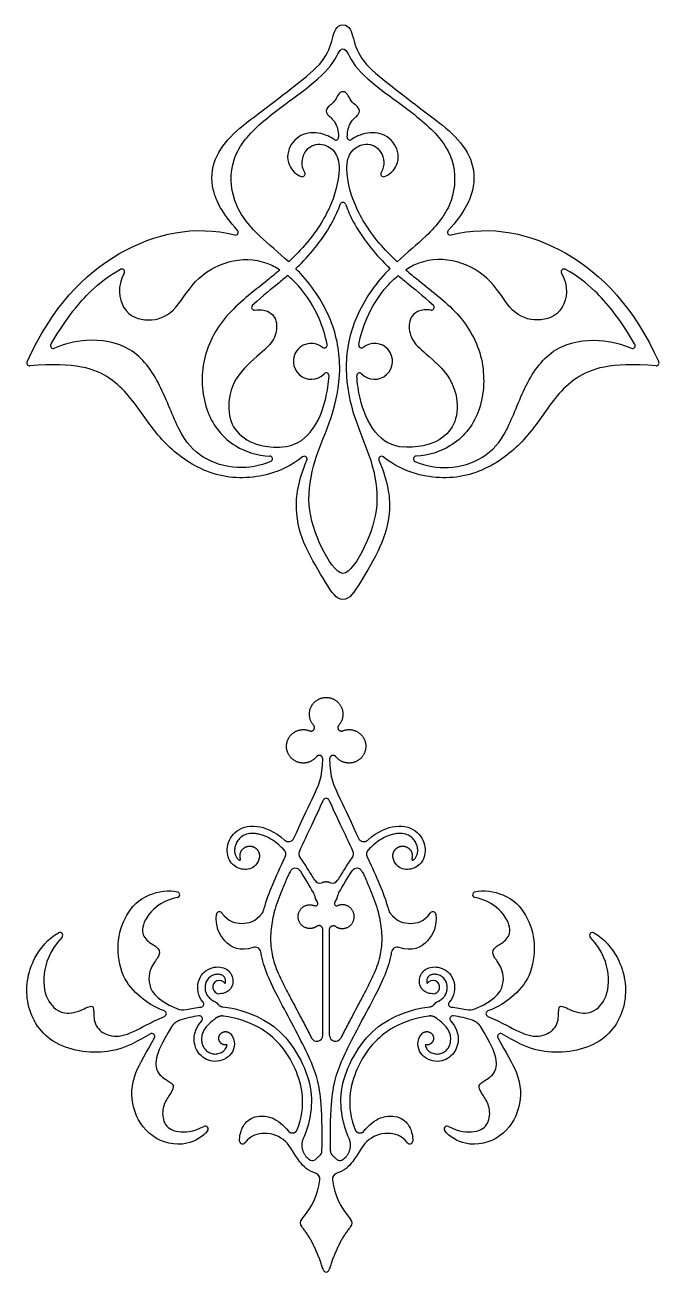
# Model space of a CAD drawing. Extents: x -103 to 101, y -110 to 99.
# Drawn here: x -103.21 to -81.89, y 56.62 to 98.58 of the extents above; entities that cross this region are included whole.
import ezdxf

# ---------------------------------------------------------------- set-up
doc = ezdxf.new("R2010")
doc.units = 0
doc.header["$MEASUREMENT"] = 0
doc.layers.add('LAYER_03', color=5, linetype='CONTINUOUS')

msp = doc.modelspace()

# ---------------------------------------------------------------- linework, layer by layer
at = {"layer": 'LAYER_03'}
for p, q in [((-102.338, 87.832), (-102.326, 87.853)), ((-82.704, 87.832), (-82.716, 87.853)), ((-93.2, 64.58), (-93.2, 68.149)), ((-92.969, 64.58), (-92.969, 68.149))]:
    msp.add_line(p, q, dxfattribs=at)
for centre, radius, start, end in [((-92.759, 94.798), 0.0936, 233.7922, 2.6098), ((-92.283, 94.798), 0.0936, 177.3902, 306.2078), ((-93.885, 93.566), 0.0936, 251.3076, 31.2601), ((-91.157, 93.566), 0.0936, 148.7399, 288.6924), ((-92.521, 92.516), 0.0936, 19.7491, 160.2509), ((-96.131, 91.603), 0.0936, 255.5825, 41.6857), ((-88.911, 91.603), 0.0936, 138.3143, 284.4175), ((-99.953, 90.274), 0.0936, 330.5786, 118.8834), ((-85.089, 90.274), 0.0936, 61.1166, 209.4214), ((-95.497, 89.077), 0.0936, 133.2065, 279.4775), ((-89.545, 89.077), 0.0936, 260.5225, 46.7935), ((-102.258, 87.785), 0.0936, 149.3227, 293.3476), ((-93.584, 87.261), 0.604, 51.0117, 316.0363), ((-93.145, 87.803), 0.0936, 231.0117, 10.8501), ((-91.897, 87.803), 0.0936, 169.1499, 308.9883), ((-91.458, 87.261), 0.604, 223.9637, 128.9883), ((-82.784, 87.785), 0.0936, 246.6524, 30.6773), ((-103.055, 87.205), 0.0936, 155.1425, 274.4087), ((-93.082, 86.777), 0.0936, 356.379, 136.0363), ((-91.96, 86.777), 0.0936, 43.9637, 183.621), ((-81.987, 87.205), 0.0936, 265.5913, 24.8575), ((-94.658, 85.704), 1.328, 274.536, 321.5638), ((-90.384, 85.704), 1.328, 218.4362, 265.464), ((-94.984, 83.981), 0.0936, 292.9207, 88.3463), ((-93.819, 83.971), 0.0936, 337.6547, 127.584), ((-91.223, 83.971), 0.0936, 52.416, 202.3453), ((-90.058, 83.981), 0.0936, 91.6537, 247.0793), ((-93.085, 72.457), 0.0992, 90, 154.8447), ((-93.085, 72.457), 0.0992, 25.1553, 90), ((-94.351, 71.297), 0.198, 228.3179, 335.0469), ((-91.818, 71.297), 0.198, 204.9531, 311.6821), ((-93.804, 70.685), 0.198, 155.0856, 216.3682), ((-92.365, 70.685), 0.198, 323.6318, 24.9144), ((-94.12, 70.005), 0.198, 32.87, 155.2872), ((-92.049, 70.005), 0.198, 24.7128, 147.13), ((-93.299, 69.9), 0.198, 210.7841, 290.9781), ((-92.871, 69.9), 0.198, 249.0219, 329.2159), ((-98.107, 69.312), 0.0992, 279.6418, 72.2381), ((-93.679, 69.28), 0.198, 5.8619, 31.3676), ((-93.085, 69.341), 0.399, 185.8619, 221.2104), ((-93.085, 69.341), 0.399, 318.7896, 354.1381), ((-92.49, 69.28), 0.198, 148.6324, 174.1381), ((-88.063, 69.312), 0.0992, 107.7619, 260.3582), ((-93.449, 69.023), 0.0844, 247.9735, 41.2103), ((-92.721, 69.023), 0.0844, 138.7897, 292.0265), ((-96.677, 68.642), 0.0992, 36.4441, 175.1303), ((-95.378, 68.828), 0.198, 321.0914, 345.7354), ((-90.791, 68.828), 0.198, 194.2646, 218.9086), ((-89.492, 68.642), 0.0992, 4.8697, 143.5559), ((-102.039, 67.949), 0.0992, 317.8621, 120.3093), ((-84.131, 67.949), 0.0992, 59.6907, 222.1379), ((-95.475, 67.352), 0.198, 8.5277, 109.8347), ((-90.694, 67.352), 0.198, 70.1653, 171.4723), ((-96.675, 66.204), 0.225, 31.9644, 271.0617), ((-89.494, 66.204), 0.225, 268.9383, 148.0356), ((-97.904, 65.96), 0.522, 246.8599, 282.6358), ((-97.296, 65.631), 0.0992, 275.8456, 42.1345), ((-88.874, 65.631), 0.0992, 137.8655, 264.1544), ((-88.265, 65.96), 0.522, 257.3642, 293.1401), ((-98.556, 65.309), 0.0992, 292.4668, 68.6629), ((-97.342, 65.139), 0.0992, 317.8728, 97.0809), ((-88.827, 65.139), 0.0992, 82.9191, 222.1272), ((-87.613, 65.309), 0.0992, 111.3371, 247.5332), ((-98.945, 64.541), 0.0992, 332.3701, 119.3838), ((-87.224, 64.541), 0.0992, 60.6162, 207.6299), ((-93.399, 64.58), 0.198, 206.7486, 0), ((-92.771, 64.58), 0.198, 180, 333.2514), ((-97.149, 61.429), 0.0992, 321.3042, 117.5626), ((-89.021, 61.429), 0.0992, 62.4374, 218.6958), ((-95.894, 61.026), 0.0992, 181.5813, 322.6113), ((-90.275, 61.026), 0.0992, 217.3887, 358.4187), ((-93.423, 60.686), 0.198, 305.2164, 358.1042), ((-92.746, 60.686), 0.198, 181.8958, 234.7836), ((-93.496, 59.752), 0.198, 351.7226, 73.5522), ((-92.673, 59.752), 0.198, 106.4478, 188.2774), ((-93.757, 58.27), 0.198, 138.6888, 220.6244), ((-92.413, 58.27), 0.198, 319.3756, 41.3112), ((-93.085, 56.715), 0.0992, 197.5911, 270), ((-93.085, 56.715), 0.0992, 270, 342.4089)]:
    msp.add_arc(centre, radius, start, end, dxfattribs=at)
for points, knots in [([(-96.062, 91.665), (-96.595, 92.264), (-97.002, 93.095), (-96.894, 94.088), (-96.253, 94.936), (-95.267, 95.657), (-94.087, 96.572), (-93.111, 97.344), (-92.851, 98.15), (-92.76, 98.579), (-92.521, 98.579)], [362.016184, 362.016184, 362.016184, 362.016184, 362.584844, 363.228383, 363.871921, 364.51546, 365.158999, 365.802537, 366.446076, 367.089615, 367.089615, 367.089615, 367.089615]), ([(-92.521, 98.579), (-92.282, 98.579), (-92.191, 98.15), (-91.931, 97.344), (-90.955, 96.572), (-89.775, 95.657), (-88.789, 94.936), (-88.148, 94.088), (-88.04, 93.095), (-88.447, 92.264), (-88.98, 91.665)], [367.089615, 367.089615, 367.089615, 367.089615, 367.733153, 368.376692, 369.020231, 369.663769, 370.307308, 370.950847, 371.594385, 372.163046, 372.163046, 372.163046, 372.163046]), ([(-94.344, 90.609), (-94.676, 90.915), (-95.512, 91.592), (-96.292, 92.609), (-96.336, 94.097), (-95.449, 95.214), (-93.875, 96.326), (-92.794, 97.214), (-92.645, 97.779), (-92.521, 97.779)], [251.688892, 251.688892, 251.688892, 251.688892, 252.271746, 253.09589, 253.920035, 254.744179, 255.568323, 256.392468, 257.216612, 257.216612, 257.216612, 257.216612]), ([(-92.521, 97.779), (-92.397, 97.779), (-92.248, 97.214), (-91.167, 96.326), (-89.593, 95.214), (-88.706, 94.097), (-88.75, 92.609), (-89.53, 91.592), (-90.366, 90.915), (-90.698, 90.609)], [257.216612, 257.216612, 257.216612, 257.216612, 258.040756, 258.864901, 259.689045, 260.513189, 261.337334, 262.161478, 262.744333, 262.744333, 262.744333, 262.744333]), ([(-92.521, 96.332), (-92.663, 96.332), (-92.742, 96.008), (-93.097, 95.793), (-93.099, 95.574), (-92.766, 95.355), (-92.675, 95.026), (-92.665, 94.802)], [270.754329, 270.754329, 270.754329, 270.754329, 270.983892, 271.213456, 271.44302, 271.672583, 271.850908, 271.850908, 271.850908, 271.850908]), ([(-92.377, 94.802), (-92.367, 95.026), (-92.276, 95.355), (-91.943, 95.574), (-91.945, 95.793), (-92.3, 96.008), (-92.379, 96.332), (-92.521, 96.332)], [269.657749, 269.657749, 269.657749, 269.657749, 269.836074, 270.065637, 270.295201, 270.524765, 270.754329, 270.754329, 270.754329, 270.754329]), ([(-92.814, 94.722), (-92.877, 94.769), (-93.133, 94.916), (-93.716, 95.023), (-94.321, 94.638), (-94.468, 93.91), (-94.091, 93.537), (-93.915, 93.477)], [244.887889, 244.887889, 244.887889, 244.887889, 245.075524, 245.569856, 246.064187, 246.558519, 246.901944, 246.901944, 246.901944, 246.901944]), ([(-91.127, 93.477), (-90.951, 93.537), (-90.574, 93.91), (-90.721, 94.638), (-91.326, 95.023), (-91.909, 94.916), (-92.165, 94.769), (-92.228, 94.722)], [267.53128, 267.53128, 267.53128, 267.53128, 267.874706, 268.369037, 268.863368, 269.3577, 269.545335, 269.545335, 269.545335, 269.545335]), ([(-93.805, 93.614), (-93.946, 93.847), (-93.842, 94.433), (-93.277, 94.658), (-92.764, 94.363), (-92.585, 93.814), (-92.814, 92.599), (-93.51, 91.448), (-94.127, 90.812), (-94.344, 90.609)], [247.024075, 247.024075, 247.024075, 247.024075, 247.625383, 248.365694, 249.106006, 249.846317, 250.586629, 251.32694, 251.688892, 251.688892, 251.688892, 251.688892]), ([(-90.698, 90.609), (-90.915, 90.812), (-91.532, 91.448), (-92.228, 92.599), (-92.457, 93.814), (-92.278, 94.363), (-91.765, 94.658), (-91.2, 94.433), (-91.096, 93.847), (-91.237, 93.614)], [262.744333, 262.744333, 262.744333, 262.744333, 263.106284, 263.846595, 264.586907, 265.327218, 266.06753, 266.807841, 267.409149, 267.409149, 267.409149, 267.409149]), ([(-94.107, 90.382), (-94.07, 90.417), (-93.816, 90.658), (-93.38, 91.154), (-92.902, 91.845), (-92.679, 92.353), (-92.609, 92.548)], [125.796644, 125.796644, 125.796644, 125.796644, 125.87919, 126.373522, 126.867853, 127.169233, 127.169233, 127.169233, 127.169233]), ([(-92.433, 92.548), (-92.363, 92.353), (-92.14, 91.845), (-91.662, 91.154), (-91.226, 90.658), (-90.972, 90.417), (-90.935, 90.382)], [112.684627, 112.684627, 112.684627, 112.684627, 112.986006, 113.480338, 113.974669, 114.057216, 114.057216, 114.057216, 114.057216]), ([(-103.14, 87.245), (-102.289, 89.082), (-100.261, 91.25), (-97.506, 91.86), (-96.155, 91.512)], [356.987645, 356.987645, 356.987645, 356.987645, 359.500249, 361.888685, 361.888685, 361.888685, 361.888685]), ([(-88.887, 91.512), (-87.536, 91.86), (-84.781, 91.25), (-82.753, 89.082), (-81.902, 87.245)], [372.290545, 372.290545, 372.290545, 372.290545, 374.67898, 377.191584, 377.191584, 377.191584, 377.191584]), ([(-99.871, 90.228), (-100.12, 89.788), (-99.965, 88.816), (-99.039, 88.566), (-98.188, 88.832), (-97.568, 90.024), (-96.392, 90.725), (-95.313, 90.711), (-94.778, 90.432), (-94.639, 90.341)], [156.685509, 156.685509, 156.685509, 156.685509, 157.289293, 158.035647, 158.782001, 159.528355, 160.274709, 161.021064, 161.302072, 161.302072, 161.302072, 161.302072]), ([(-85.171, 90.228), (-84.922, 89.788), (-85.077, 88.816), (-86.003, 88.566), (-86.854, 88.832), (-87.474, 90.024), (-88.65, 90.725), (-89.729, 90.711), (-90.264, 90.432), (-90.403, 90.341)], [156.685509, 156.685509, 156.685509, 156.685509, 157.289293, 158.035647, 158.782001, 159.528355, 160.274709, 161.021063, 161.302072, 161.302072, 161.302072, 161.302072]), ([(-102.326, 87.853), (-101.773, 88.785), (-101.068, 89.617), (-100.401, 90.134), (-99.998, 90.356)], [154.70277, 154.70277, 154.70277, 154.70277, 155.741345, 156.556089, 156.556089, 156.556089, 156.556089]), ([(-94.639, 90.341), (-94.776, 90.222), (-95.392, 89.705), (-96.549, 88.855), (-97.358, 87.266), (-97.201, 85.449), (-96.315, 84.393), (-95.406, 84.086), (-94.982, 84.074)], [161.302072, 161.302072, 161.302072, 161.302072, 161.519618, 162.259929, 163.000241, 163.740552, 164.480864, 165.031566, 165.031566, 165.031566, 165.031566]), ([(-92.521, 80.124), (-92.741, 80.124), (-93.298, 80.987), (-93.779, 82.406), (-93.519, 83.948), (-92.869, 85.331), (-92.521, 86.971), (-92.82, 88.667), (-93.551, 89.81), (-94.052, 90.327), (-94.107, 90.382)], [119.92693, 119.92693, 119.92693, 119.92693, 120.751074, 121.575218, 122.399363, 123.223507, 124.047651, 124.871796, 125.69594, 125.796644, 125.796644, 125.796644, 125.796644]), ([(-90.935, 90.382), (-90.99, 90.327), (-91.491, 89.81), (-92.222, 88.667), (-92.521, 86.971), (-92.173, 85.331), (-91.523, 83.948), (-91.263, 82.406), (-91.744, 80.987), (-92.301, 80.124), (-92.521, 80.124)], [114.057216, 114.057216, 114.057216, 114.057216, 114.157919, 114.982064, 115.806208, 116.630352, 117.454497, 118.278641, 119.102785, 119.92693, 119.92693, 119.92693, 119.92693]), ([(-90.403, 90.341), (-90.266, 90.222), (-89.65, 89.705), (-88.493, 88.855), (-87.684, 87.266), (-87.841, 85.449), (-88.727, 84.393), (-89.636, 84.086), (-90.06, 84.074)], [161.302072, 161.302072, 161.302072, 161.302072, 161.519618, 162.259929, 163.000241, 163.740552, 164.480864, 165.031566, 165.031566, 165.031566, 165.031566]), ([(-82.716, 87.853), (-83.269, 88.785), (-83.974, 89.617), (-84.641, 90.134), (-85.044, 90.356)], [154.70277, 154.70277, 154.70277, 154.70277, 155.741345, 156.556089, 156.556089, 156.556089, 156.556089]), ([(-94.376, 90.144), (-94.481, 90.055), (-94.794, 89.801), (-95.17, 89.513), (-95.561, 89.145)], [103.1874447, 103.1874447, 103.1874447, 103.1874447, 103.405716, 103.8032596, 103.8032596, 103.8032596, 103.8032596]), ([(-93.053, 87.821), (-93.112, 88.126), (-93.339, 88.861), (-93.81, 89.605), (-94.248, 90.037), (-94.376, 90.144)], [101.656484, 101.656484, 101.656484, 101.656484, 102.160794, 102.907148, 103.187445, 103.187445, 103.187445, 103.187445]), ([(-91.989, 87.821), (-91.93, 88.126), (-91.703, 88.861), (-91.232, 89.605), (-90.794, 90.037), (-90.666, 90.144)], [91.859677, 91.859677, 91.859677, 91.859677, 92.363987, 93.110341, 93.390638, 93.390638, 93.390638, 93.390638]), ([(-90.666, 90.144), (-90.561, 90.055), (-90.248, 89.801), (-89.872, 89.513), (-89.481, 89.145)], [93.3906377, 93.3906377, 93.3906377, 93.3906377, 93.608909, 94.0064525, 94.0064525, 94.0064525, 94.0064525]), ([(-95.482, 88.985), (-95.311, 89.013), (-94.929, 88.95), (-94.698, 88.583), (-94.798, 87.969), (-95.226, 87.59), (-96.244, 86.708), (-96.434, 85.605), (-96.167, 84.849), (-95.477, 84.426), (-94.837, 84.357), (-94.553, 84.38)], [103.930905, 103.930905, 103.930905, 103.930905, 104.224046, 104.718773, 105.2135, 105.708226, 106.202953, 106.69768, 107.192407, 107.687133, 107.998653, 107.998653, 107.998653, 107.998653]), ([(-89.56, 88.985), (-89.731, 89.013), (-90.113, 88.95), (-90.344, 88.583), (-90.244, 87.969), (-89.816, 87.59), (-88.798, 86.708), (-88.608, 85.605), (-88.875, 84.849), (-89.565, 84.426), (-90.205, 84.357), (-90.489, 84.38)], [94.134098, 94.134098, 94.134098, 94.134098, 94.427239, 94.921966, 95.416693, 95.911419, 96.406146, 96.900873, 97.395599, 97.890326, 98.201846, 98.201846, 98.201846, 98.201846]), ([(-94.948, 83.894), (-95.326, 83.735), (-96.106, 83.591), (-97.3, 83.962), (-98.051, 84.816), (-98.623, 86.518), (-99.57, 87.822), (-101.124, 88.067), (-101.909, 87.833), (-102.22, 87.699)], [165.167201, 165.167201, 165.167201, 165.167201, 165.834688, 166.581042, 167.327397, 168.073751, 168.820105, 169.566459, 170.203282, 170.203282, 170.203282, 170.203282]), ([(-90.094, 83.894), (-89.716, 83.735), (-88.936, 83.591), (-87.742, 83.962), (-86.991, 84.816), (-86.419, 86.518), (-85.472, 87.822), (-83.918, 88.067), (-83.133, 87.833), (-82.822, 87.699)], [165.167201, 165.167201, 165.167201, 165.167201, 165.834688, 166.581042, 167.327397, 168.073751, 168.820105, 169.566459, 170.203282, 170.203282, 170.203282, 170.203282]), ([(-93.876, 84.046), (-94.27, 83.742), (-95.158, 83.323), (-96.831, 83.28), (-98.388, 84.277), (-99.211, 85.394), (-100.178, 86.802), (-101.51, 87.231), (-103.048, 87.112)], [389.670875, 389.670875, 389.670875, 389.670875, 390.382054, 391.482335, 392.582617, 393.682898, 394.783179, 395.84758, 395.84758, 395.84758, 395.84758]), ([(-81.994, 87.112), (-83.532, 87.231), (-84.864, 86.802), (-85.831, 85.394), (-86.654, 84.277), (-88.211, 83.28), (-89.884, 83.323), (-90.772, 83.742), (-91.166, 84.046)], [377.295663, 377.295663, 377.295663, 377.295663, 378.360065, 379.460346, 380.560627, 381.660909, 382.76119, 383.472368, 383.472368, 383.472368, 383.472368]), ([(-93.617, 84.878), (-93.343, 85.224), (-93.109, 85.827), (-93.005, 86.514), (-92.989, 86.771)], [108.581233, 108.581233, 108.581233, 108.581233, 109.29729, 109.716199, 109.716199, 109.716199, 109.716199]), ([(-91.425, 84.878), (-91.699, 85.224), (-91.933, 85.827), (-92.037, 86.514), (-92.053, 86.771)], [98.784425, 98.784425, 98.784425, 98.784425, 99.500483, 99.919392, 99.919392, 99.919392, 99.919392]), ([(-92.521, 79.244), (-92.746, 79.244), (-93.054, 79.746), (-93.838, 81.029), (-94.163, 82.171), (-94.043, 83.178), (-93.732, 83.936)], [386.571622, 386.571622, 386.571622, 386.571622, 387.338753, 388.105884, 388.873014, 389.540037, 389.540037, 389.540037, 389.540037]), ([(-91.31, 83.936), (-90.999, 83.178), (-90.879, 82.171), (-91.204, 81.029), (-91.988, 79.746), (-92.296, 79.244), (-92.521, 79.244)], [383.603206, 383.603206, 383.603206, 383.603206, 384.270229, 385.03736, 385.804491, 386.571622, 386.571622, 386.571622, 386.571622]), ([(-94.171, 71.213), (-93.947, 71.695), (-93.407, 72.853), (-93.211, 73.242), (-93.2, 73.88)], [1198.096433, 1198.096433, 1198.096433, 1198.096433, 1198.750157, 1199.660198, 1199.660198, 1199.660198, 1199.660198]), ([(-92.969, 73.88), (-92.959, 73.242), (-92.762, 72.853), (-92.222, 71.695), (-91.998, 71.213)], [1204.092847, 1204.092847, 1204.092847, 1204.092847, 1205.002888, 1205.656612, 1205.656612, 1205.656612, 1205.656612]), ([(-93.984, 70.768), (-93.843, 71.072), (-93.576, 71.646), (-93.305, 72.223), (-93.176, 72.496), (-93.174, 72.499)], [39.7205521, 39.7205521, 39.7205521, 39.7205521, 40.2272416, 40.6777572, 40.6837077, 40.6837077, 40.6837077, 40.6837077]), ([(-92.995, 72.499), (-92.993, 72.496), (-92.865, 72.223), (-92.593, 71.646), (-92.326, 71.072), (-92.185, 70.768)], [37.1337204, 37.1337204, 37.1337204, 37.1337204, 37.1396709, 37.5901865, 38.0968761, 38.0968761, 38.0968761, 38.0968761]), ([(-95.329, 70.591), (-95.34, 70.473), (-95.481, 70.205), (-95.88, 70.113), (-96.302, 70.329), (-96.484, 70.818), (-96.222, 71.477), (-95.512, 71.724), (-94.828, 71.457), (-94.483, 71.149)], [1195.466524, 1195.466524, 1195.466524, 1195.466524, 1195.684299, 1196.065141, 1196.445983, 1196.826825, 1197.207667, 1197.588509, 1197.910156, 1197.910156, 1197.910156, 1197.910156]), ([(-94.496, 70.817), (-94.613, 70.939), (-94.84, 71.14), (-95.157, 71.305), (-95.383, 71.361), (-95.56, 71.38), (-95.748, 71.361), (-95.931, 71.276), (-96.058, 71.145), (-96.134, 70.993), (-96.168, 70.839), (-96.161, 70.703), (-96.12, 70.593), (-96.066, 70.524), (-96.029, 70.492), (-96.017, 70.483)], [1193.566396, 1193.566396, 1193.566396, 1193.566396, 1193.823129, 1194.021795, 1194.10184, 1194.172838, 1194.290049, 1194.385447, 1194.472694, 1194.560351, 1194.641574, 1194.708187, 1194.765036, 1194.817097, 1194.839091, 1194.839091, 1194.839091, 1194.839091]), ([(-91.686, 71.149), (-91.341, 71.457), (-90.658, 71.724), (-89.947, 71.477), (-89.686, 70.818), (-89.867, 70.329), (-90.289, 70.113), (-90.688, 70.205), (-90.829, 70.473), (-90.84, 70.591)], [1205.842889, 1205.842889, 1205.842889, 1205.842889, 1206.164536, 1206.545378, 1206.92622, 1207.307062, 1207.687905, 1208.068747, 1208.286522, 1208.286522, 1208.286522, 1208.286522]), ([(-90.152, 70.483), (-90.141, 70.492), (-90.103, 70.524), (-90.05, 70.593), (-90.008, 70.703), (-90.001, 70.839), (-90.035, 70.993), (-90.112, 71.145), (-90.238, 71.276), (-90.421, 71.361), (-90.61, 71.38), (-90.786, 71.361), (-91.012, 71.305), (-91.329, 71.14), (-91.556, 70.939), (-91.674, 70.817)], [1208.913954, 1208.913954, 1208.913954, 1208.913954, 1208.935948, 1208.988009, 1209.044859, 1209.111472, 1209.192695, 1209.280351, 1209.367599, 1209.462996, 1209.580207, 1209.651205, 1209.731251, 1209.929916, 1210.186649, 1210.186649, 1210.186649, 1210.186649]), ([(-95.186, 68.779), (-95.18, 68.805), (-95.033, 69.36), (-94.777, 69.911), (-94.464, 70.584), (-94.459, 70.596)], [1192.427805, 1192.427805, 1192.427805, 1192.427805, 1192.473136, 1193.42923, 1193.44617, 1193.44617, 1193.44617, 1193.44617]), ([(-93.469, 69.798), (-93.544, 69.924), (-93.701, 70.186), (-93.87, 70.44), (-93.964, 70.567)], [39.1526435, 39.1526435, 39.1526435, 39.1526435, 39.3744387, 39.6135939, 39.6135939, 39.6135939, 39.6135939]), ([(-92.205, 70.567), (-92.299, 70.44), (-92.469, 70.186), (-92.625, 69.924), (-92.7, 69.798)], [38.2038343, 38.2038343, 38.2038343, 38.2038343, 38.4429895, 38.6647847, 38.6647847, 38.6647847, 38.6647847]), ([(-91.711, 70.596), (-91.705, 70.584), (-91.393, 69.911), (-91.136, 69.36), (-90.99, 68.805), (-90.983, 68.779)], [1210.306876, 1210.306876, 1210.306876, 1210.306876, 1210.323815, 1211.279909, 1211.32524, 1211.32524, 1211.32524, 1211.32524]), ([(-94.3, 70.088), (-94.323, 70.037), (-94.406, 69.857), (-94.588, 69.447), (-94.803, 68.889), (-94.948, 68.229), (-94.966, 67.709), (-94.914, 67.345), (-94.854, 67.094), (-94.763, 66.824), (-94.616, 66.488), (-94.435, 66.125), (-94.197, 65.674), (-93.942, 65.198), (-93.724, 64.782), (-93.612, 64.563), (-93.576, 64.491)], [75.448319, 75.448319, 75.448319, 75.448319, 75.532494, 75.747818, 76.12699, 76.434776, 76.766205, 76.909031, 76.988932, 77.156193, 77.339084, 77.543109, 77.770345, 78.108968, 78.359273, 78.480957, 78.480957, 78.480957, 78.480957]), ([(-91.869, 70.088), (-91.846, 70.037), (-91.763, 69.857), (-91.581, 69.447), (-91.367, 68.889), (-91.222, 68.229), (-91.203, 67.709), (-91.255, 67.345), (-91.316, 67.094), (-91.406, 66.824), (-91.553, 66.488), (-91.735, 66.125), (-91.973, 65.674), (-92.227, 65.198), (-92.445, 64.782), (-92.557, 64.563), (-92.593, 64.491)], [75.448319, 75.448319, 75.448319, 75.448319, 75.532494, 75.747818, 76.12699, 76.434776, 76.766205, 76.909031, 76.988932, 77.156193, 77.339084, 77.543109, 77.770345, 78.108968, 78.359273, 78.480957, 78.480957, 78.480957, 78.480957]), ([(-98.52, 65.401), (-98.881, 65.542), (-99.399, 65.877), (-99.976, 66.537), (-100.157, 67.664), (-99.845, 68.68), (-99.241, 69.315), (-98.378, 69.503), (-98.076, 69.406)], [1286.097195, 1286.097195, 1286.097195, 1286.097195, 1286.585243, 1287.177454, 1287.769666, 1288.361877, 1288.954089, 1289.392924, 1289.392924, 1289.392924, 1289.392924]), ([(-88.093, 69.406), (-87.792, 69.503), (-86.928, 69.315), (-86.324, 68.68), (-86.013, 67.664), (-86.193, 66.537), (-86.77, 65.877), (-87.288, 65.542), (-87.649, 65.401)], [1228.052156, 1228.052156, 1228.052156, 1228.052156, 1228.490991, 1229.083202, 1229.675414, 1230.267625, 1230.859837, 1231.347885, 1231.347885, 1231.347885, 1231.347885]), ([(-98.09, 69.214), (-98.366, 69.167), (-98.943, 68.885), (-99.363, 68.161), (-99.147, 67.748), (-98.737, 67.562), (-98.637, 67.313), (-98.886, 67.039), (-99.153, 66.48), (-98.868, 65.804), (-98.109, 65.48)], [1289.52609, 1289.52609, 1289.52609, 1289.52609, 1289.806919, 1290.185944, 1290.564968, 1290.943992, 1291.323016, 1291.702041, 1292.081065, 1292.435662, 1292.435662, 1292.435662, 1292.435662]), ([(-88.06, 65.48), (-87.301, 65.804), (-87.016, 66.48), (-87.284, 67.039), (-87.532, 67.313), (-87.433, 67.562), (-87.022, 67.748), (-86.806, 68.161), (-87.227, 68.885), (-87.804, 69.167), (-88.079, 69.214)], [1225.009417, 1225.009417, 1225.009417, 1225.009417, 1225.364015, 1225.743039, 1226.122063, 1226.501088, 1226.880112, 1227.259136, 1227.63816, 1227.91899, 1227.91899, 1227.91899, 1227.91899]), ([(-95.542, 67.538), (-95.972, 67.383), (-96.578, 67.683), (-96.809, 68.263), (-96.776, 68.65)], [1190.193188, 1190.193188, 1190.193188, 1190.193188, 1190.784697, 1191.354949, 1191.354949, 1191.354949, 1191.354949]), ([(-96.598, 68.701), (-96.374, 68.398), (-95.875, 68.296), (-95.463, 68.407), (-95.224, 68.704)], [1191.4759761, 1191.4759761, 1191.4759761, 1191.4759761, 1191.896993, 1192.3847935, 1192.3847935, 1192.3847935, 1192.3847935]), ([(-90.945, 68.704), (-90.706, 68.407), (-90.294, 68.296), (-89.795, 68.398), (-89.572, 68.701)], [1211.3682518, 1211.3682518, 1211.3682518, 1211.3682518, 1211.8560524, 1212.2770692, 1212.2770692, 1212.2770692, 1212.2770692]), ([(-89.393, 68.65), (-89.36, 68.263), (-89.591, 67.683), (-90.198, 67.383), (-90.627, 67.538)], [1212.398096, 1212.398096, 1212.398096, 1212.398096, 1212.968349, 1213.559858, 1213.559858, 1213.559858, 1213.559858]), ([(-98.994, 64.627), (-99.41, 64.393), (-100.269, 63.871), (-102.381, 64.126), (-103.292, 65.601), (-103.074, 67.085), (-102.429, 67.835), (-102.089, 68.034)], [1276.68352, 1276.68352, 1276.68352, 1276.68352, 1277.529062, 1278.504689, 1279.480315, 1280.455942, 1281.141407, 1281.141407, 1281.141407, 1281.141407]), ([(-84.08, 68.034), (-83.741, 67.835), (-83.095, 67.085), (-82.878, 65.601), (-83.789, 64.126), (-85.9, 63.871), (-86.759, 64.393), (-87.175, 64.627)], [1236.303672, 1236.303672, 1236.303672, 1236.303672, 1236.989138, 1237.964764, 1238.940391, 1239.916018, 1240.76156, 1240.76156, 1240.76156, 1240.76156]), ([(-101.965, 67.882), (-102.406, 67.395), (-102.664, 66.494), (-102.471, 65.656), (-101.887, 65.226), (-101.234, 65.45), (-100.857, 65.673), (-100.942, 65.072), (-100.651, 64.625), (-99.981, 64.471), (-99.29, 64.853), (-98.737, 65.127), (-98.518, 65.217)], [1281.283169, 1281.283169, 1281.283169, 1281.283169, 1281.692205, 1282.19253, 1282.692855, 1283.19318, 1283.693505, 1284.19383, 1284.694155, 1285.19448, 1285.694805, 1285.978341, 1285.978341, 1285.978341, 1285.978341]), ([(-87.651, 65.217), (-87.433, 65.127), (-86.879, 64.853), (-86.188, 64.471), (-85.519, 64.625), (-85.227, 65.072), (-85.313, 65.673), (-84.935, 65.45), (-84.282, 65.226), (-83.699, 65.656), (-83.505, 66.494), (-83.763, 67.395), (-84.204, 67.882)], [1231.466738, 1231.466738, 1231.466738, 1231.466738, 1231.750275, 1232.2506, 1232.750925, 1233.25125, 1233.751575, 1234.2519, 1234.752225, 1235.25255, 1235.752875, 1236.16191, 1236.16191, 1236.16191, 1236.16191]), ([(-93.225, 60.679), (-93.207, 61.223), (-93.239, 62.718), (-93.53, 63.692), (-94.678, 65.799), (-95.18, 66.795), (-95.273, 67.345), (-95.279, 67.381)], [1186.470344, 1186.470344, 1186.470344, 1186.470344, 1187.080465, 1188.036559, 1188.992653, 1189.948747, 1190.016374, 1190.016374, 1190.016374, 1190.016374]), ([(-90.891, 67.381), (-90.896, 67.345), (-90.989, 66.795), (-91.492, 65.799), (-92.639, 63.692), (-92.93, 62.718), (-92.963, 61.223), (-92.945, 60.679)], [1213.736672, 1213.736672, 1213.736672, 1213.736672, 1213.804298, 1214.760393, 1215.716487, 1216.672581, 1217.282702, 1217.282702, 1217.282702, 1217.282702]), ([(-97.222, 65.698), (-97.406, 65.901), (-97.458, 66.495), (-96.999, 66.91), (-96.437, 66.889), (-96.176, 66.526), (-96.241, 66.136), (-96.489, 65.982), (-96.671, 65.979)], [1292.893096, 1292.893096, 1292.893096, 1292.893096, 1293.144613, 1293.462815, 1293.781017, 1294.099219, 1294.417421, 1294.685745, 1294.685745, 1294.685745, 1294.685745]), ([(-89.499, 65.979), (-89.68, 65.982), (-89.928, 66.136), (-89.993, 66.526), (-89.733, 66.889), (-89.171, 66.91), (-88.711, 66.495), (-88.763, 65.901), (-88.947, 65.698)], [1222.759334, 1222.759334, 1222.759334, 1222.759334, 1223.027658, 1223.34586, 1223.664062, 1223.982264, 1224.300466, 1224.551984, 1224.551984, 1224.551984, 1224.551984]), ([(-96.484, 66.323), (-96.473, 66.346), (-96.461, 66.392), (-96.47, 66.467), (-96.503, 66.539), (-96.552, 66.587), (-96.603, 66.614), (-96.674, 66.635), (-96.784, 66.638), (-96.921, 66.599), (-97.051, 66.511), (-97.125, 66.388), (-97.154, 66.262), (-97.159, 66.147), (-97.141, 66.046), (-97.102, 65.947), (-97.034, 65.849), (-96.894, 65.741), (-96.769, 65.695), (-96.725, 65.633)], [1295.1595644, 1295.1595644, 1295.1595644, 1295.1595644, 1295.193306, 1295.2309773, 1295.2713306, 1295.31149, 1295.3330607, 1295.3590502, 1295.4230116, 1295.4963512, 1295.5726476, 1295.6562553, 1295.7086313, 1295.7679439, 1295.8295691, 1295.8628759, 1295.9283182, 1296.0074382, 1296.127436, 1296.127436, 1296.127436, 1296.127436]), ([(-89.445, 65.633), (-89.4, 65.695), (-89.275, 65.741), (-89.135, 65.849), (-89.067, 65.947), (-89.028, 66.046), (-89.011, 66.147), (-89.015, 66.262), (-89.044, 66.388), (-89.119, 66.511), (-89.249, 66.599), (-89.386, 66.638), (-89.495, 66.635), (-89.566, 66.614), (-89.618, 66.587), (-89.666, 66.539), (-89.7, 66.467), (-89.708, 66.392), (-89.696, 66.346), (-89.686, 66.323)], [1221.3176438, 1221.3176438, 1221.3176438, 1221.3176438, 1221.4376416, 1221.5167616, 1221.5822039, 1221.6155107, 1221.6771359, 1221.7364485, 1221.7888245, 1221.8724322, 1221.9487286, 1222.0220682, 1222.0860296, 1222.1120191, 1222.1335898, 1222.1737492, 1222.2141025, 1222.2517738, 1222.2855154, 1222.2855154, 1222.2855154, 1222.2855154]), ([(-96.561, 65.538), (-96.136, 65.497), (-95.357, 65.242), (-94.522, 64.692), (-93.802, 63.595), (-93.522, 62.573), (-93.629, 61.721), (-93.764, 61.308), (-93.847, 61.132)], [1182.533467, 1182.533467, 1182.533467, 1182.533467, 1183.014296, 1183.514621, 1184.014946, 1184.515271, 1185.015596, 1185.346076, 1185.346076, 1185.346076, 1185.346076]), ([(-92.322, 61.132), (-92.405, 61.308), (-92.54, 61.721), (-92.647, 62.573), (-92.368, 63.595), (-91.648, 64.692), (-90.812, 65.242), (-90.033, 65.497), (-89.608, 65.538)], [1218.40697, 1218.40697, 1218.40697, 1218.40697, 1218.737449, 1219.237774, 1219.738099, 1220.238424, 1220.738749, 1221.219578, 1221.219578, 1221.219578, 1221.219578]), ([(-96.297, 64.628), (-96.107, 64.406), (-96.199, 63.871), (-96.852, 63.614), (-97.382, 63.893), (-97.579, 64.386), (-97.471, 64.849), (-97.268, 65.072)], [1267.931134, 1267.931134, 1267.931134, 1267.931134, 1268.273336, 1268.660706, 1269.048076, 1269.435446, 1269.740003, 1269.740003, 1269.740003, 1269.740003]), ([(-96.761, 65.176), (-96.869, 65.102), (-97.019, 64.988), (-97.187, 64.786), (-97.257, 64.637), (-97.273, 64.499), (-97.273, 64.386), (-97.249, 64.259), (-97.18, 64.133), (-97.082, 64.036), (-96.961, 63.969), (-96.819, 63.944), (-96.697, 63.966), (-96.602, 64.006), (-96.524, 64.058), (-96.462, 64.13), (-96.428, 64.207), (-96.419, 64.247), (-96.417, 64.262)], [1266.326493, 1266.326493, 1266.326493, 1266.326493, 1266.526821, 1266.607705, 1266.722736, 1266.770463, 1266.816761, 1266.894808, 1266.962912, 1267.031938, 1267.10042, 1267.169517, 1267.246264, 1267.285698, 1267.3242, 1267.388366, 1267.427338, 1267.45034, 1267.45034, 1267.45034, 1267.45034]), ([(-94.057, 61.407), (-93.741, 62.202), (-94.044, 63.668), (-95.077, 64.842), (-96.119, 65.174), (-96.534, 65.23)], [1263.710682, 1263.710682, 1263.710682, 1263.710682, 1264.586296, 1265.561922, 1266.206439, 1266.206439, 1266.206439, 1266.206439]), ([(-89.635, 65.23), (-90.05, 65.174), (-91.092, 64.842), (-92.125, 63.668), (-92.429, 62.202), (-92.113, 61.407)], [1251.238641, 1251.238641, 1251.238641, 1251.238641, 1251.883157, 1252.858784, 1253.734398, 1253.734398, 1253.734398, 1253.734398]), ([(-88.901, 65.072), (-88.699, 64.849), (-88.59, 64.386), (-88.788, 63.893), (-89.318, 63.614), (-89.971, 63.871), (-90.062, 64.406), (-89.872, 64.628)], [1247.705076, 1247.705076, 1247.705076, 1247.705076, 1248.009633, 1248.397003, 1248.784374, 1249.171744, 1249.513945, 1249.513945, 1249.513945, 1249.513945]), ([(-89.753, 64.262), (-89.751, 64.247), (-89.742, 64.207), (-89.708, 64.13), (-89.646, 64.058), (-89.567, 64.006), (-89.473, 63.966), (-89.35, 63.944), (-89.208, 63.969), (-89.087, 64.036), (-88.99, 64.133), (-88.921, 64.259), (-88.897, 64.386), (-88.896, 64.499), (-88.912, 64.637), (-88.983, 64.786), (-89.15, 64.988), (-89.3, 65.102), (-89.408, 65.176)], [1249.99474, 1249.99474, 1249.99474, 1249.99474, 1250.017742, 1250.056714, 1250.12088, 1250.159382, 1250.198816, 1250.275563, 1250.34466, 1250.413142, 1250.482167, 1250.550272, 1250.628319, 1250.674617, 1250.722344, 1250.837375, 1250.918258, 1251.118587, 1251.118587, 1251.118587, 1251.118587]), ([(-98.286, 64.864), (-98.62, 64.32), (-98.866, 63.734), (-98.775, 63.265), (-98.316, 63.006), (-98.174, 62.865), (-98.363, 62.559), (-98.61, 62.17), (-98.575, 61.582), (-98.189, 61.296), (-97.561, 61.326), (-97.195, 61.517)], [1270.418554, 1270.418554, 1270.418554, 1270.418554, 1270.723786, 1271.056927, 1271.390067, 1271.723208, 1272.056348, 1272.389489, 1272.72263, 1273.05577, 1273.324199, 1273.324199, 1273.324199, 1273.324199]), ([(-88.975, 61.517), (-88.609, 61.326), (-87.98, 61.296), (-87.595, 61.582), (-87.559, 62.17), (-87.806, 62.559), (-87.995, 62.865), (-87.854, 63.006), (-87.394, 63.265), (-87.303, 63.734), (-87.549, 64.32), (-87.883, 64.864)], [1244.120881, 1244.120881, 1244.120881, 1244.120881, 1244.38931, 1244.72245, 1245.055591, 1245.388731, 1245.721872, 1246.055012, 1246.388153, 1246.721294, 1247.026526, 1247.026526, 1247.026526, 1247.026526]), ([(-97.071, 61.367), (-97.233, 61.164), (-97.878, 60.782), (-99.022, 61.076), (-99.67, 62.123), (-99.625, 63.251), (-99.112, 64.008), (-98.857, 64.495)], [1273.46056, 1273.46056, 1273.46056, 1273.46056, 1273.922613, 1274.607445, 1275.292277, 1275.97711, 1276.555226, 1276.555226, 1276.555226, 1276.555226]), ([(-87.312, 64.495), (-87.057, 64.008), (-86.544, 63.251), (-86.5, 62.123), (-87.147, 61.076), (-88.291, 60.782), (-88.936, 61.164), (-89.098, 61.367)], [1240.889854, 1240.889854, 1240.889854, 1240.889854, 1241.46797, 1242.152803, 1242.837635, 1243.522467, 1243.984519, 1243.984519, 1243.984519, 1243.984519]), ([(-95.994, 61.023), (-95.998, 61.195), (-95.902, 61.554), (-95.599, 61.864), (-94.91, 61.902), (-94.519, 61.556), (-94.356, 61.359)], [1262.5918776, 1262.5918776, 1262.5918776, 1262.5918776, 1262.7644034, 1263.0232851, 1263.2821668, 1263.5270295, 1263.5270295, 1263.5270295, 1263.5270295]), ([(-91.813, 61.359), (-91.65, 61.556), (-91.259, 61.902), (-90.57, 61.864), (-90.267, 61.554), (-90.171, 61.195), (-90.176, 61.023)], [1253.9180503, 1253.9180503, 1253.9180503, 1253.9180503, 1254.162913, 1254.4217947, 1254.6806764, 1254.8532022, 1254.8532022, 1254.8532022, 1254.8532022]), ([(-93.44, 59.943), (-93.692, 60.017), (-94.074, 60.386), (-94.389, 61.091), (-95.088, 61.355), (-95.619, 61.223), (-95.816, 60.966)], [1260.746493, 1260.746493, 1260.746493, 1260.746493, 1261.09518, 1261.584818, 1262.074456, 1262.468806, 1262.468806, 1262.468806, 1262.468806]), ([(-90.354, 60.966), (-90.55, 61.223), (-91.081, 61.355), (-91.78, 61.091), (-92.095, 60.386), (-92.477, 60.017), (-92.729, 59.943)], [1254.976274, 1254.976274, 1254.976274, 1254.976274, 1255.370624, 1255.860262, 1256.3499, 1256.698587, 1256.698587, 1256.698587, 1256.698587]), ([(-93.752, 60.497), (-93.72, 60.461), (-93.619, 60.37), (-93.469, 60.347), (-93.394, 60.453), (-93.324, 60.513), (-93.309, 60.524)], [1185.6889201, 1185.6889201, 1185.6889201, 1185.6889201, 1185.7966226, 1186.0555044, 1186.3143861, 1186.3780372, 1186.3780372, 1186.3780372, 1186.3780372]), ([(-92.861, 60.524), (-92.845, 60.513), (-92.776, 60.453), (-92.7, 60.347), (-92.551, 60.37), (-92.45, 60.461), (-92.417, 60.497)], [1217.3750081, 1217.3750081, 1217.3750081, 1217.3750081, 1217.4386591, 1217.6975409, 1217.9564226, 1218.0641252, 1218.0641252, 1218.0641252, 1218.0641252])]:
    msp.add_open_spline(points, degree=3, knots=knots, dxfattribs=at)
for points, weights, knots in [([(-93.508, 75.016), (-93.748, 75.29), (-93.598, 75.62), (-93.448, 75.951), (-93.085, 75.951)], [0.999999923965, 0.840542121591, 1, 0.840542083573, 1], [1201.2264353, 1201.2264353, 1201.2264353, 1201.5514789, 1201.5514789, 1201.8765226, 1201.8765226, 1201.8765226]), ([(-93.085, 75.951), (-92.722, 75.951), (-92.572, 75.62), (-92.422, 75.29), (-92.661, 75.016)], [1, 0.840542083573, 1, 0.840542121591, 0.999999923965], [1201.8765226, 1201.8765226, 1201.8765226, 1202.2015663, 1202.2015663, 1202.52661, 1202.52661, 1202.52661]), ([(-93.413, 73.955), (-93.629, 73.683), (-93.969, 73.754), (-94.31, 73.825), (-94.399, 74.162), (-94.487, 74.498), (-94.226, 74.728), (-93.965, 74.958), (-93.643, 74.828)], [0.999999786562, 0.850795960686, 1, 0.850795853967, 1, 0.850795853967, 1, 0.850795966888, 0.999999774158], [1199.809428, 1199.809428, 1199.809428, 1200.123562, 1200.123562, 1200.437697, 1200.437697, 1200.751831, 1200.751831, 1201.065966, 1201.065966, 1201.065966]), ([(-93.643, 74.828), (-93.555, 74.792), (-93.501, 74.869), (-93.446, 74.946), (-93.508, 75.016)], [0.99999869282, 0.784675958296, 1, 0.784675407379, 0.99999979465], [1201.0659655, 1201.0659655, 1201.0659655, 1201.1462003, 1201.1462003, 1201.2264353, 1201.2264353, 1201.2264353]), ([(-92.527, 74.828), (-92.204, 74.958), (-91.943, 74.728), (-91.682, 74.498), (-91.771, 74.162), (-91.859, 73.825), (-92.2, 73.754), (-92.541, 73.683), (-92.757, 73.955)], [0.999999631866, 0.850796038034, 1, 0.850795853967, 1, 0.850795853967, 1, 0.850795925113, 0.999999857708], [1202.68708, 1202.68708, 1202.68708, 1203.001214, 1203.001214, 1203.315349, 1203.315349, 1203.629483, 1203.629483, 1203.943618, 1203.943618, 1203.943618]), ([(-92.661, 75.016), (-92.723, 74.946), (-92.668, 74.869), (-92.614, 74.792), (-92.527, 74.828)], [0.99999979465, 0.784675407379, 1, 0.784676112308, 0.999998384799], [1202.52661, 1202.52661, 1202.52661, 1202.606845, 1202.606845, 1202.6870797, 1202.6870797, 1202.6870797]), ([(-93.2, 73.88), (-93.199, 73.965), (-93.279, 73.994), (-93.36, 74.022), (-93.413, 73.955)], [0.999999910754, 0.812836587536, 1, 0.812836676782, 0.999999732261], [1199.6601979, 1199.6601979, 1199.6601979, 1199.7348128, 1199.7348128, 1199.8094277, 1199.8094277, 1199.8094277]), ([(-92.757, 73.955), (-92.81, 74.022), (-92.89, 73.994), (-92.97, 73.965), (-92.969, 73.88)], [0.999999821507, 0.812836632159, 1, 0.812836587536, 0.999999910754], [1203.9436176, 1203.9436176, 1203.9436176, 1204.0182325, 1204.0182325, 1204.0928474, 1204.0928474, 1204.0928474]), ([(-95.964, 70.521), (-96.013, 70.668), (-95.928, 70.799), (-95.844, 70.929), (-95.69, 70.946), (-95.535, 70.963), (-95.425, 70.854), (-95.314, 70.745), (-95.329, 70.591)], [0.999999953755, 0.903017777683, 1, 0.903017754561, 1, 0.903017754561, 1, 0.903017754561, 1], [1194.8822021, 1194.8822021, 1194.8822021, 1195.0282824, 1195.0282824, 1195.1743628, 1195.1743628, 1195.3204432, 1195.3204432, 1195.4665236, 1195.4665236, 1195.4665236]), ([(-90.84, 70.591), (-90.855, 70.745), (-90.744, 70.854), (-90.634, 70.963), (-90.48, 70.946), (-90.325, 70.929), (-90.241, 70.799), (-90.157, 70.668), (-90.205, 70.521)], [1, 0.903017754561, 1, 0.903017754561, 1, 0.903017754561, 1, 0.903017800805, 0.999999907511], [1208.2865216, 1208.2865216, 1208.2865216, 1208.432602, 1208.432602, 1208.5786824, 1208.5786824, 1208.7247629, 1208.7247629, 1208.8708432, 1208.8708432, 1208.8708432]), ([(-96.017, 70.483), (-95.997, 70.468), (-95.977, 70.483), (-95.957, 70.497), (-95.964, 70.521)], [1, 0.80665128775, 1, 0.806651333848, 0.999999907804], [1194.83909133, 1194.83909133, 1194.83909133, 1194.86064671, 1194.86064671, 1194.88220208, 1194.88220208, 1194.88220208]), ([(-90.205, 70.521), (-90.213, 70.497), (-90.192, 70.483), (-90.172, 70.468), (-90.152, 70.483)], [0.999999631217, 0.806651472141, 1, 0.80665128775, 1], [1208.87084319, 1208.87084319, 1208.87084319, 1208.89239855, 1208.89239855, 1208.91395394, 1208.91395394, 1208.91395394]), ([(-93.397, 68.25), (-93.53, 68.155), (-93.692, 68.18), (-94.086, 68.242), (-94.024, 68.636), (-93.963, 69.031), (-93.568, 68.969), (-93.523, 68.962), (-93.48, 68.945)], [0.853566539743, 0.854941067926, 1, 0.707106781187, 1, 0.707106781187, 1, 0.954510549139, 0.923151095197], [73.227316, 73.227316, 73.227316, 73.448157, 73.448157, 73.894066, 73.894066, 74.339975, 74.339975, 74.40923, 74.40923, 74.40923]), ([(-92.772, 68.25), (-92.639, 68.155), (-92.478, 68.18), (-92.083, 68.242), (-92.145, 68.636), (-92.207, 69.031), (-92.601, 68.969), (-92.647, 68.962), (-92.689, 68.945)], [0.853566541054, 0.854941137095, 1, 0.707106781187, 1, 0.707106781187, 1, 0.954510549139, 0.923151095197], [73.227316, 73.227316, 73.227316, 73.448157, 73.448157, 73.894066, 73.894066, 74.339975, 74.339975, 74.40923, 74.40923, 74.40923]), ([(-93.2, 68.149), (-93.2, 68.225), (-93.268, 68.26), (-93.335, 68.294), (-93.397, 68.25)], [0.999999860237, 0.853447339302, 1, 0.853447339302, 0.999999860236], [73.0897952, 73.0897952, 73.0897952, 73.1585554, 73.1585554, 73.2273155, 73.2273155, 73.2273155]), ([(-92.969, 68.149), (-92.969, 68.225), (-92.901, 68.26), (-92.834, 68.294), (-92.772, 68.25)], [0.999999790355, 0.853447374243, 1, 0.853447339302, 0.999999860237], [73.0897952, 73.0897952, 73.0897952, 73.1585554, 73.1585554, 73.2273155, 73.2273155, 73.2273155]), ([(-96.417, 64.262), (-96.545, 64.232), (-96.634, 64.329), (-96.723, 64.426), (-96.682, 64.552), (-96.641, 64.677), (-96.512, 64.703), (-96.383, 64.728), (-96.297, 64.628)], [0.999999804244, 0.863156393986, 1, 0.863156296108, 1, 0.863156296108, 1, 0.863156448063, 0.999999696089], [1267.4503397, 1267.4503397, 1267.4503397, 1267.5705383, 1267.5705383, 1267.690737, 1267.690737, 1267.8109357, 1267.8109357, 1267.9311343, 1267.9311343, 1267.9311343]), ([(-89.872, 64.628), (-89.787, 64.728), (-89.657, 64.703), (-89.528, 64.677), (-89.487, 64.552), (-89.446, 64.426), (-89.535, 64.329), (-89.624, 64.232), (-89.753, 64.262)], [0.999999761341, 0.863156415437, 1, 0.863156296108, 1, 0.863156296108, 1, 0.863156328734, 0.999999934748], [1249.5139455, 1249.5139455, 1249.5139455, 1249.6341441, 1249.6341441, 1249.7543428, 1249.7543428, 1249.8745415, 1249.8745415, 1249.9947401, 1249.9947401, 1249.9947401]), ([(-94.356, 61.359), (-94.292, 61.282), (-94.193, 61.298), (-94.094, 61.314), (-94.057, 61.407)], [1, 0.869094021568, 1, 0.869094083989, 0.999999875158], [1263.5270295, 1263.5270295, 1263.5270295, 1263.6188556, 1263.6188556, 1263.7106817, 1263.7106817, 1263.7106817]), ([(-92.113, 61.407), (-92.076, 61.314), (-91.977, 61.298), (-91.878, 61.282), (-91.813, 61.359)], [0.999999875158, 0.869094083989, 1, 0.869094021568, 1], [1253.7343981, 1253.7343981, 1253.7343981, 1253.8262242, 1253.8262242, 1253.9180503, 1253.9180503, 1253.9180503])]:
    msp.add_rational_spline(points, weights, degree=2, knots=knots, dxfattribs=at)
for points, weights in [([(-94.459, 70.596), (-94.401, 70.719), (-94.496, 70.817)], [1, 0.824694576193, 0.999999916408]), ([(-91.674, 70.817), (-91.768, 70.719), (-91.711, 70.596)], [0.999999916408, 0.824694576193, 1]), ([(-93.085, 69.741), (-93.159, 69.741), (-93.228, 69.714)], [0.944202080449, 0.89047546187, 0.868592100469]), ([(-92.942, 69.714), (-93.011, 69.741), (-93.085, 69.741)], [0.868592079599, 0.890475431033, 0.94420205483]), ([(-96.725, 65.633), (-96.664, 65.548), (-96.561, 65.538)], [1, 0.910431835022, 1]), ([(-89.608, 65.538), (-89.505, 65.548), (-89.445, 65.633)], [1, 0.910431835022, 1]), ([(-98.007, 65.086), (-98.187, 65.026), (-98.286, 64.864)], [1, 0.939927013175, 0.99999994271]), ([(-96.534, 65.23), (-96.658, 65.246), (-96.761, 65.176)], [1, 0.93322794227, 1]), ([(-89.408, 65.176), (-89.511, 65.246), (-89.635, 65.23)], [1, 0.93322794227, 1]), ([(-87.883, 64.864), (-87.983, 65.026), (-88.163, 65.086)], [0.999999914065, 0.939927027498, 1]), ([(-93.847, 61.132), (-94.011, 60.783), (-93.752, 60.497)], [1, 0.832644112117, 0.999999760596]), ([(-92.417, 60.497), (-92.159, 60.783), (-92.322, 61.132)], [0.999999840397, 0.832644072216, 1])]:
    msp.add_rational_spline(points, weights, degree=2, dxfattribs=at)
for points, degree in [([(-93.51, 69.384), (-93.65, 69.614), (-93.793, 69.865), (-93.953, 70.113)], 3), ([(-92.66, 69.384), (-92.519, 69.614), (-92.376, 69.865), (-92.216, 70.113)], 3), ([(-97.79, 65.45), (-97.626, 65.487), (-97.456, 65.515), (-97.285, 65.532)], 3), ([(-88.884, 65.532), (-88.713, 65.515), (-88.544, 65.487), (-88.379, 65.45)], 3), ([(-97.354, 65.237), (-97.581, 65.209), (-97.798, 65.156), (-98.007, 65.086)], 3), ([(-88.163, 65.086), (-88.371, 65.156), (-88.588, 65.209), (-88.815, 65.237)], 3), ([(-93.906, 58.401), (-93.538, 58.82), (-93.383, 59.155), (-93.3, 59.724)], 3), ([(-92.869, 59.724), (-92.787, 59.155), (-92.631, 58.82), (-92.264, 58.401)], 3), ([(-93.179, 56.685), (-93.485, 57.649), (-93.907, 58.141)], 2), ([(-92.262, 58.141), (-92.685, 57.649), (-92.99, 56.685)], 2)]:
    msp.add_open_spline(points, degree=degree, dxfattribs=at)

doc.saveas('drawing.dxf')
